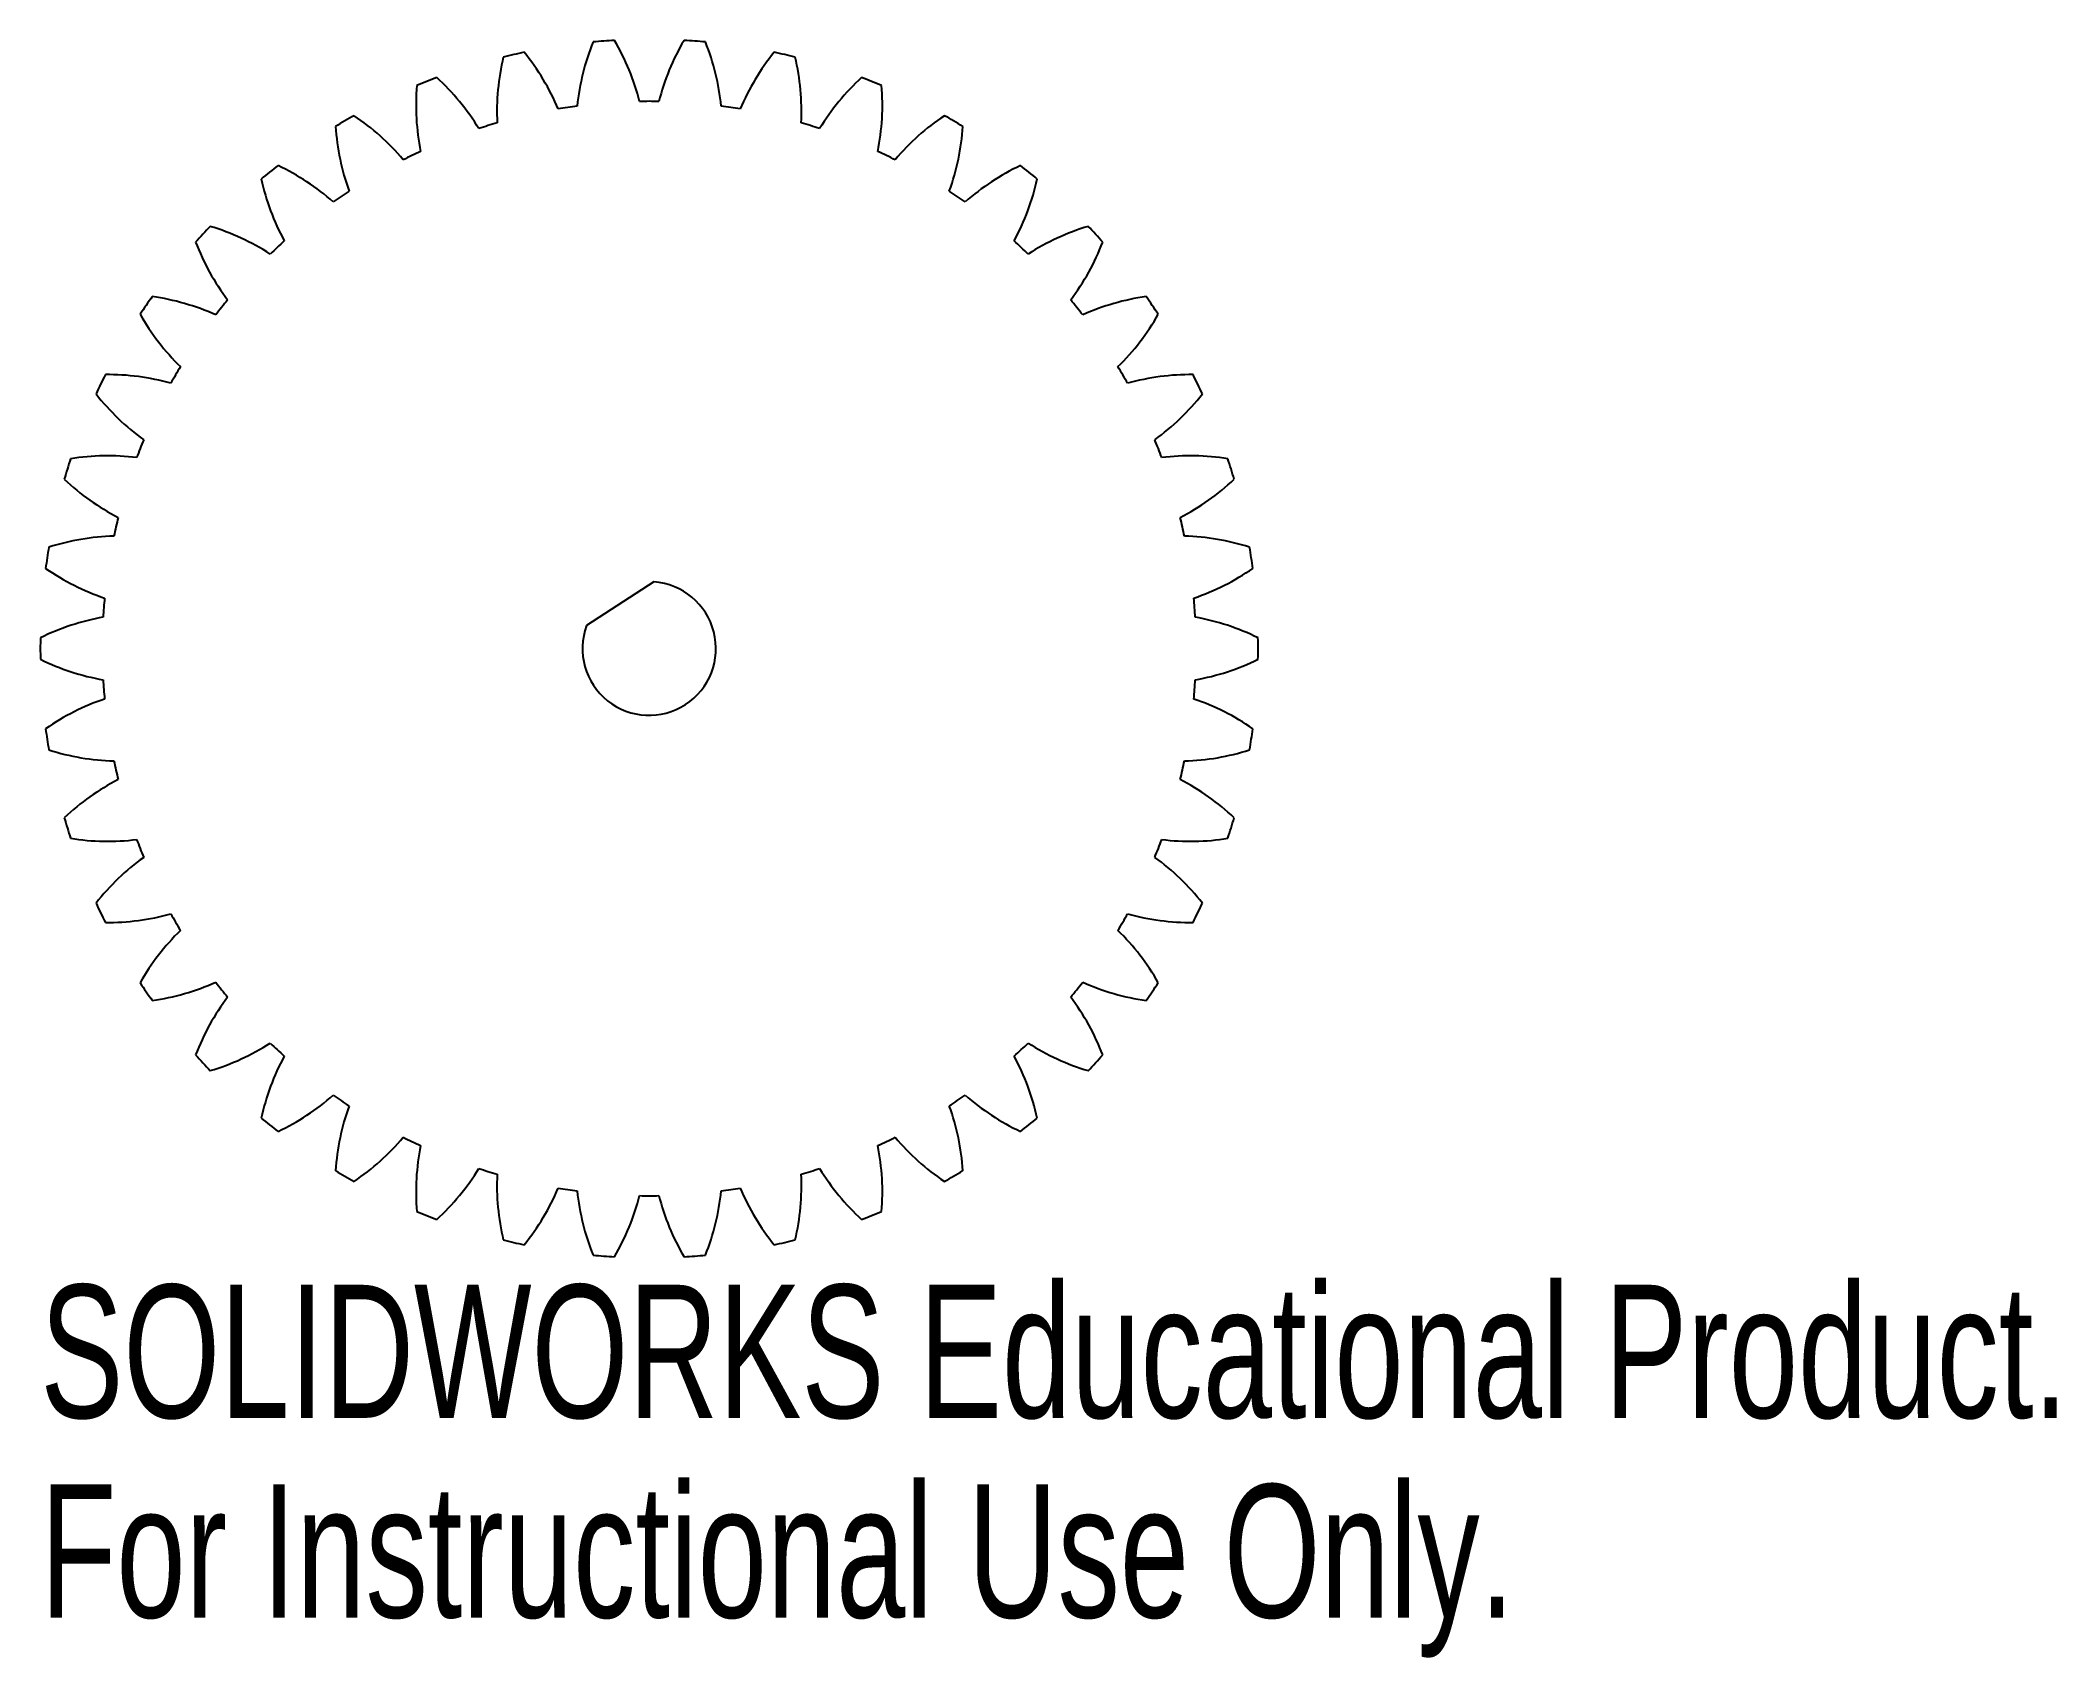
# Model space of a CAD drawing. Header units: millimetres. Extents: x -22.1 to 51.1, y -36.7 to 22.1.
import ezdxf

# ---------------------------------------------------------------- set-up
doc = ezdxf.new("R2010")
doc.units = ezdxf.units.MM
doc.styles.add('SLDTEXTSTYLE0', font='TXT', dxfattribs={"width": 0.7})

msp = doc.modelspace()

# ---------------------------------------------------------------- linework, layer by layer
at = {"color": 7, "linetype": 'Continuous', "lineweight": 25}
msp.add_line((0.171, 2.419), (-2.277, 0.833), dxfattribs=at)
for centre, radius, start, end in [((5.865, 18.842), 8.525, 158.03401, 174.21569), ((0, 0), 22.125, 93.27818, 95.29325), ((-8.608, 17.757), 8.525, 14.35573, 30.53742), ((8.608, 17.757), 8.525, 149.46258, 165.64427), ((0, 0), 22.125, 84.70675, 86.72182), ((-5.865, 18.842), 8.525, 5.78431, 21.96599), ((2.991, 19.506), 8.525, 166.60544, 182.78712), ((0, 0), 22.125, 101.84961, 103.86468), ((-11.158, 16.276), 8.525, 22.92716, 39.10885), ((11.158, 16.276), 8.525, 140.89115, 157.07284), ((0, 0), 22.125, 76.13532, 78.15039), ((-2.991, 19.506), 8.525, 357.21288, 13.39456), ((0, 0), 22.125, 110.42104, 112.43611), ((-13.459, 14.431), 8.525, 31.49859, 47.68028), ((13.459, 14.431), 8.525, 132.31972, 148.50141), ((0, 0), 22.125, 67.56389, 69.57896), ((0.051, 19.733), 8.525, 175.17686, 191.35855), ((0, 0), 19.874, 88.99396, 91.00604), ((-0.051, 19.733), 8.525, 348.64145, 4.82314), ((0, 0), 22.125, 118.99246, 121.00754), ((-15.46, 12.264), 8.525, 40.07002, 56.25171), ((0, 0), 19.874, 106.13681, 108.1489), ((0, 0), 19.874, 97.56538, 99.57747), ((0, 0), 19.874, 80.42253, 82.43462), ((0, 0), 19.874, 71.8511, 73.86319), ((15.46, 12.264), 8.525, 123.74829, 139.92998), ((0, 0), 22.125, 58.99246, 61.00754), ((-2.891, 19.521), 8.525, 183.74829, 199.92998), ((2.891, 19.521), 8.525, 340.07002, 356.25171), ((0, 0), 19.874, 114.70824, 116.72033), ((0, 0), 19.874, 63.27967, 65.29176), ((0, 0), 22.125, 127.56389, 129.57896), ((-5.768, 18.872), 8.525, 192.31972, 208.50141), ((-17.115, 9.823), 8.525, 48.64145, 64.82314), ((17.115, 9.823), 8.525, 115.17686, 131.35855), ((5.768, 18.872), 8.525, 331.49859, 347.68028), ((0, 0), 22.125, 50.42104, 52.43611), ((0, 0), 19.874, 123.27967, 125.29176), ((0, 0), 19.874, 54.70824, 56.72033), ((0, 0), 22.125, 136.13532, 138.15039), ((-8.516, 17.801), 8.525, 200.89115, 217.07284), ((-18.388, 7.162), 8.525, 57.21288, 73.39456), ((0, 0), 19.874, 131.8511, 133.86319), ((0, 0), 19.874, 46.13681, 48.1489), ((18.388, 7.162), 8.525, 106.60544, 122.78712), ((8.516, 17.801), 8.525, 322.92716, 339.10885), ((0, 0), 22.125, 41.84961, 43.86468), ((0, 0), 22.125, 144.70675, 146.72182), ((-19.25, 4.342), 8.525, 65.78431, 81.96599), ((0, 0), 19.874, 140.42253, 142.43462), ((0, 0), 19.874, 37.56538, 39.57747), ((19.25, 4.342), 8.525, 98.03401, 114.21569), ((0, 0), 22.125, 33.27818, 35.29325), ((-11.074, 16.333), 8.525, 209.46258, 225.64427), ((11.074, 16.333), 8.525, 314.35573, 330.53742), ((0, 0), 22.125, 153.27818, 155.29325), ((-19.682, 1.424), 8.525, 74.35573, 90.53742), ((0, 0), 19.874, 148.99396, 151.00604), ((0, 0), 19.874, 28.99396, 31.00604), ((19.682, 1.424), 8.525, 89.46258, 105.64427), ((0, 0), 22.125, 24.70675, 26.72182), ((-13.385, 14.5), 8.525, 218.03401, 234.21569), ((13.385, 14.5), 8.525, 305.78431, 321.96599), ((0, 0), 19.874, 157.56538, 159.57747), ((0, 0), 19.874, 20.42253, 22.43462), ((0, 0), 22.125, 161.84961, 163.86468), ((-19.675, -1.525), 8.525, 82.92716, 99.10885), ((19.675, -1.525), 8.525, 80.89115, 97.07284), ((0, 0), 22.125, 16.13532, 18.15039), ((-15.397, 12.343), 8.525, 226.60544, 242.78712), ((15.397, 12.343), 8.525, 297.21288, 313.39456), ((0, 0), 19.874, 166.13681, 168.1489), ((0, 0), 19.874, 11.8511, 13.86319), ((0, 0), 22.125, 170.42104, 172.43611), ((-19.227, -4.441), 8.525, 91.49859, 107.68028), ((19.227, -4.441), 8.525, 72.31972, 88.50141), ((0, 0), 22.125, 7.56389, 9.57896), ((-17.064, 9.911), 8.525, 235.17686, 251.35855), ((0, 0), 2.425, 159.91189, 85.94864), ((17.064, 9.911), 8.525, 288.64145, 304.82314), ((0, 0), 19.874, 174.70824, 176.72033), ((0, 0), 19.874, 3.27967, 5.29176), ((-18.351, -7.257), 8.525, 100.07002, 116.25171), ((18.351, -7.257), 8.525, 63.74829, 79.92998), ((0, 0), 22.125, 178.99246, 181.00754), ((0, 0), 22.125, 358.99246, 1.00754), ((-18.351, 7.257), 8.525, 243.74829, 259.92998), ((18.351, 7.257), 8.525, 280.07002, 296.25171), ((0, 0), 19.874, 183.27967, 185.29176), ((0, 0), 19.874, 354.70824, 356.72033), ((-17.064, -9.911), 8.525, 108.64145, 124.82314), ((17.064, -9.911), 8.525, 55.17686, 71.35855), ((0, 0), 22.125, 187.56389, 189.57896), ((0, 0), 22.125, 350.42104, 352.43611), ((-19.227, 4.441), 8.525, 252.31972, 268.50141), ((0, 0), 19.874, 191.8511, 193.86319), ((0, 0), 19.874, 346.13681, 348.1489), ((19.227, 4.441), 8.525, 271.49859, 287.68028), ((-15.397, -12.343), 8.525, 117.21288, 133.39456), ((15.397, -12.343), 8.525, 46.60544, 62.78712), ((0, 0), 22.125, 196.13532, 198.15039), ((0, 0), 22.125, 341.84961, 343.86468), ((-19.675, 1.525), 8.525, 260.89115, 277.07284), ((0, 0), 19.874, 200.42253, 202.43462), ((0, 0), 19.874, 337.56538, 339.57747), ((19.675, 1.525), 8.525, 262.92716, 279.10885), ((-13.385, -14.5), 8.525, 125.78431, 141.96599), ((13.385, -14.5), 8.525, 38.03401, 54.21569), ((0, 0), 22.125, 204.70675, 206.72182), ((0, 0), 22.125, 333.27818, 335.29325), ((-19.682, -1.424), 8.525, 269.46258, 285.64427), ((-11.074, -16.333), 8.525, 134.35573, 150.53742), ((0, 0), 19.874, 208.99396, 211.00604), ((0, 0), 19.874, 328.99396, 331.00604), ((11.074, -16.333), 8.525, 29.46258, 45.64427), ((19.682, -1.424), 8.525, 254.35573, 270.53742), ((0, 0), 22.125, 213.27818, 215.29325), ((-19.25, -4.342), 8.525, 278.03401, 294.21569), ((0, 0), 19.874, 217.56538, 219.57747), ((0, 0), 19.874, 320.42253, 322.43462), ((19.25, -4.342), 8.525, 245.78431, 261.96599), ((0, 0), 22.125, 324.70675, 326.72182), ((-8.516, -17.801), 8.525, 142.92716, 159.10885), ((8.516, -17.801), 8.525, 20.89115, 37.07284), ((-18.388, -7.162), 8.525, 286.60544, 302.78712), ((0, 0), 19.874, 226.13681, 228.1489), ((0, 0), 19.874, 311.8511, 313.86319), ((18.388, -7.162), 8.525, 237.21288, 253.39456), ((0, 0), 22.125, 221.84961, 223.86468), ((-5.768, -18.872), 8.525, 151.49859, 167.68028), ((5.768, -18.872), 8.525, 12.31972, 28.50141), ((0, 0), 22.125, 316.13532, 318.15039), ((-17.115, -9.823), 8.525, 295.17686, 311.35855), ((0, 0), 19.874, 234.70824, 236.72033), ((-2.891, -19.521), 8.525, 160.07002, 176.25171), ((0, 0), 19.874, 303.27967, 305.29176), ((2.891, -19.521), 8.525, 3.74829, 19.92998), ((17.115, -9.823), 8.525, 228.64145, 244.82314), ((0, 0), 22.125, 230.42104, 232.43611), ((0, 0), 22.125, 307.56389, 309.57896), ((-15.46, -12.264), 8.525, 303.74829, 319.92998), ((0, 0), 19.874, 243.27967, 245.29176), ((0.051, -19.733), 8.525, 168.64145, 184.82314), ((0, 0), 19.874, 294.70824, 296.72033), ((-0.051, -19.733), 8.525, 355.17686, 11.35855), ((15.46, -12.264), 8.525, 220.07002, 236.25171), ((0, 0), 22.125, 238.99246, 241.00754), ((-13.459, -14.431), 8.525, 312.31972, 328.50141), ((0, 0), 19.874, 251.8511, 253.86319), ((0, 0), 19.874, 286.13681, 288.1489), ((13.459, -14.431), 8.525, 211.49859, 227.68028), ((0, 0), 22.125, 298.99246, 301.00754), ((2.991, -19.506), 8.525, 177.21288, 193.39456), ((-11.158, -16.276), 8.525, 320.89115, 337.07284), ((0, 0), 19.874, 260.42253, 262.43462), ((5.865, -18.842), 8.525, 185.78431, 201.96599), ((-5.865, -18.842), 8.525, 338.03401, 354.21569), ((0, 0), 19.874, 277.56538, 279.57747), ((11.158, -16.276), 8.525, 202.92716, 219.10885), ((-2.991, -19.506), 8.525, 346.60544, 2.78712), ((0, 0), 22.125, 247.56389, 249.57896), ((-8.608, -17.757), 8.525, 329.46258, 345.64427), ((0, 0), 19.874, 268.99396, 271.00604), ((8.608, -17.757), 8.525, 194.35573, 210.53742), ((0, 0), 22.125, 290.42104, 292.43611), ((0, 0), 22.125, 256.13532, 258.15039), ((0, 0), 22.125, 281.84961, 283.86468), ((0, 0), 22.125, 264.70675, 266.72182), ((0, 0), 22.125, 273.27818, 275.29325)]:
    msp.add_arc(centre, radius, start, end, dxfattribs=at)

# ---------------------------------------------------------------- texts
at = {"color": 7, "linetype": 'Continuous', "char_height": 4.83362, "attachment_point": 1, "style": 'SLDTEXTSTYLE0'}
for s, insert in [('SOLIDWORKS Educational Product.', (-22.125, -23.108)), ('For Instructional Use Only.', (-22.125, -30.359))]:
    msp.add_mtext(s, dxfattribs=dict(at, insert=insert))

doc.saveas('drawing.dxf')
